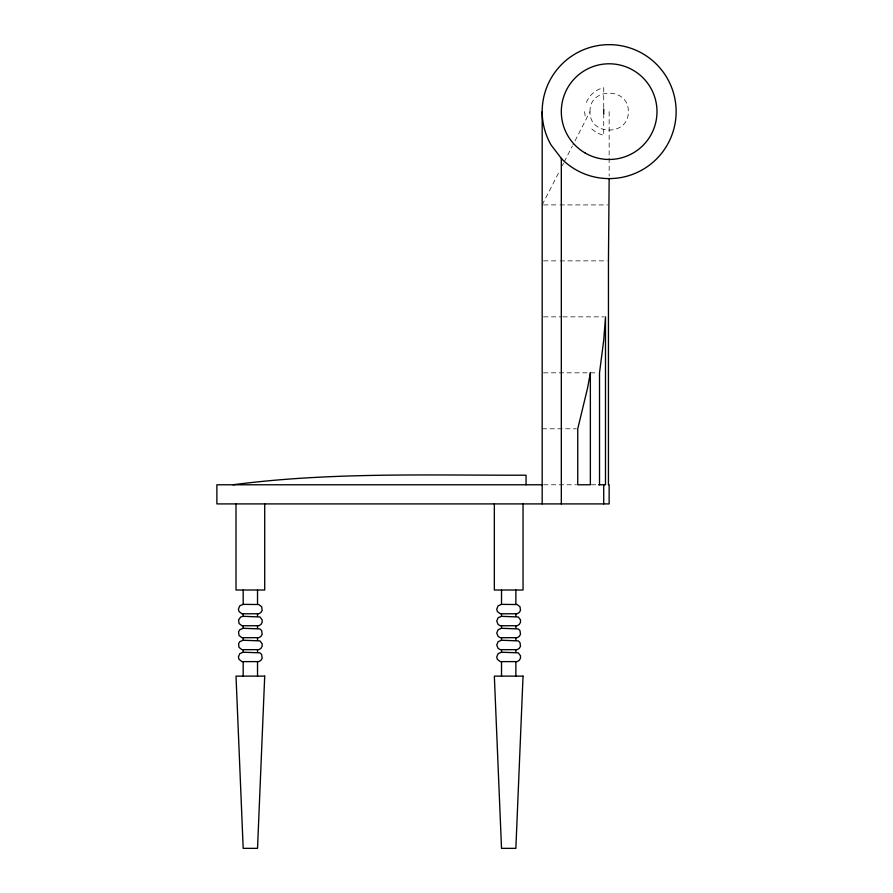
<?xml version="1.0" encoding="UTF-8"?>
<svg xmlns="http://www.w3.org/2000/svg" width="893" height="893" viewBox="0 0 893 893"><rect width="100%" height="100%" fill="white"/><g stroke="black" fill="none" stroke-linecap="round" stroke-linejoin="round"><path stroke-width="0.67" stroke-dasharray="4.46 3.35" d="M590.016 111.625C589.09 87.045 629.219 87.045 628.292 111.625C629.219 136.205 589.09 136.205 590.016 111.625L573.027 144.766M542.174 204.91L559.174 171.769M562.322 165.629L563.583 163.173M564.209 161.946L572.391 145.994M543.547 204.91L558.583 204.91M559.944 204.91L607.787 204.91M543.558 260.879L558.75 260.879M560.123 260.879L607.061 260.879M543.558 316.859L561.451 316.859M562.824 316.859L604.115 316.859M543.547 372.827L598.154 372.827M542.174 428.796L576.387 428.796M543.547 484.776L576.588 484.776M591.322 484.776L597.406 484.776M591.78 128.994L596.87 132.901L603.724 135.479L603.724 115.599M584.58 111.625L585.417 117.988M609.149 111.625L609.149 156.855M609.149 158.228L609.149 176.077M603.724 107.651L603.724 87.771L602.797 87.894A24.569 24.569 0 0 0 585.417 105.262"/><path stroke-width="1.34" d="M243.186 604.371L239.804 605.767L238.398 609.149L239.045 611.549L241.947 613.77L258.769 613.77L260.912 612.531L262.151 610.388L261.682 606.76L258.769 604.528L243.186 604.371L243.186 590.016M243.186 616.326L240.786 616.974L238.565 619.876L239.045 623.504L241.947 625.736L258.769 625.736L260.912 624.497L262.151 622.354L262.151 619.876L259.93 616.974L243.186 616.326L243.186 613.938M243.186 628.292L239.804 629.688L238.565 631.831L239.045 635.47L241.947 637.691L258.769 637.691L260.912 636.452L262.151 634.309L261.682 630.681L259.93 628.929L243.186 628.292L243.186 625.893M501.52 604.371L498.138 605.767L496.731 609.149L497.368 611.549L500.281 613.77L517.103 613.77L519.246 612.531L520.485 610.388L520.005 606.76L517.103 604.528L501.52 604.371L501.52 590.016M243.186 640.248L239.804 641.654L238.565 643.797L239.045 647.425L241.947 649.658L258.769 649.658L260.912 648.418L262.151 646.275L262.151 643.797L259.93 640.895L243.186 640.248L243.186 637.859M501.52 616.326L498.138 617.733L496.731 621.115L498.138 624.497L500.281 625.736L517.103 625.736L519.246 624.497L520.485 622.354L520.485 619.876L518.264 616.974L501.52 616.326L501.52 613.938M243.186 652.214L239.804 653.609L238.398 656.991L239.045 659.38L241.947 661.613L258.769 661.613L260.912 660.374L262.151 658.23L261.682 654.602L259.93 652.85L243.186 652.214L243.186 649.814M501.52 628.292L498.138 629.688L496.731 633.07L498.138 636.452L500.281 637.691L517.103 637.691L519.246 636.452L520.485 634.309L520.005 630.681L518.264 628.929L501.52 628.292L501.52 625.893M501.52 640.248L498.138 641.654L496.731 645.036L498.138 648.418L500.281 649.658L517.103 649.658L519.246 648.418L520.485 646.275L520.005 642.636L518.264 640.895L501.52 640.248L501.52 637.859M501.52 652.214L498.138 653.609L496.731 656.991L497.368 659.38L500.281 661.613L517.103 661.613L519.246 660.374L520.485 658.23L520.485 655.752L518.264 652.85L501.52 652.214L501.52 649.814M232.995 484.776C330.142 472.017 428.361 475.422 526.055 475.199L526.055 484.776M542.174 484.776L216.876 484.776L216.876 503.909L609.149 503.909L609.149 484.776L608.446 484.776L608.446 260.879L609.149 178.823M598.611 484.776L605.499 484.776L605.499 316.859L603.724 340.133L599.516 372.827L599.516 484.776M603.724 108.979L603.724 114.271M603.724 484.776L603.724 503.909M561.317 158.362L561.317 503.909M542.174 111.625L542.174 503.909M523.041 503.909L523.041 590.016L494.342 590.016L494.342 503.909M515.864 590.016L515.864 604.371M515.864 613.938L515.864 616.326M515.864 625.893L515.864 628.292M515.864 637.859L515.864 640.248M515.864 649.814L515.864 652.214M515.864 661.78L515.864 676.124M501.52 661.78L501.52 676.124M264.708 503.909L264.708 590.016L236.009 590.016L236.009 503.909M257.53 590.016L257.53 604.371M257.53 613.938L257.53 616.326M257.53 625.893L257.53 628.292M257.53 637.859L257.53 640.248M257.53 649.814L257.53 652.214M257.53 661.78L257.53 676.124M243.186 661.78L243.186 676.124M264.708 676.124L257.53 848.35L243.186 848.35L236.009 676.124L264.708 676.124M523.041 676.124L515.864 848.35L501.52 848.35L494.342 676.124L523.041 676.124M590.362 372.827L587.605 387.897L577.749 428.796L577.749 484.776L590.362 484.776L590.362 372.827M561.797 158.987L551.148 145.112A66.975 66.975 0 0 1 603.311 44.907A66.975 66.975 0 0 1 672.094 134.53A66.975 66.975 0 0 1 561.797 158.987M585.239 153.06A47.842 47.842 0 0 0 656.991 111.625A47.842 47.842 0 0 0 585.239 70.19A47.842 47.842 0 0 0 585.239 153.06"/></g></svg>
